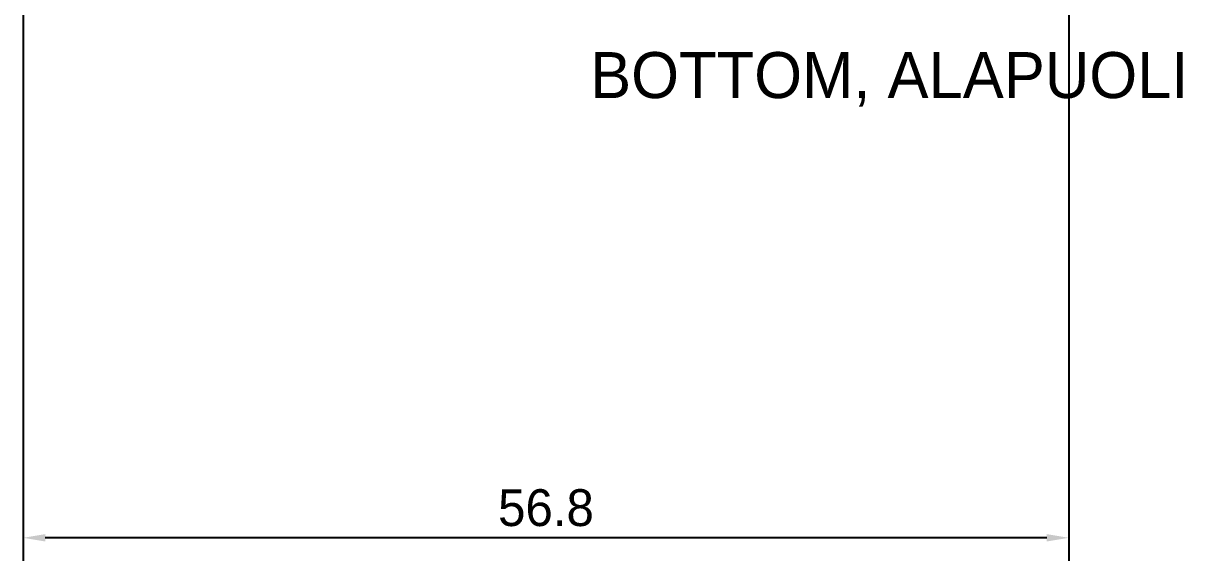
# Model space of a CAD drawing. Header units: millimetres. Extents: x -784753 to 2734, y -375 to 77802.
# Drawn here: x 925.5 to 988.5, y 38 to 67.2 of the extents above; entities that cross this region are included whole.
import ezdxf

# ---------------------------------------------------------------- set-up
doc = ezdxf.new("R2010")
doc.units = ezdxf.units.MM
doc.layers.add('Comments', color=50, linetype='Continuous')
doc.layers.add('DIMENSIONS', color=50, linetype='Continuous')
doc.dimstyles.new('SAVPEK_ISOT', dxfattribs={"dimtxt": 2, "dimasz": 1.2, "dimexe": 1.25, "dimexo": 0.625, "dimtad": 1, "dimdsep": 46, "dimtxsty": 'Standard', "dimcen": -2, "dimadec": 0, "dimazin": 0, "dimtfac": 1, "dimtmove": 0, "dimatfit": 3, "dimfxl": 0, "dimarcsym": 0})

# ---------------------------------------------------------------- blocks, each defined once
blk = doc.blocks.new('*D916')
at = {"layer": 'Defpoints', "color": 0, "lineweight": -3}
for p in [(982.257, 112.438), (925.453, 76.205), (925.453, 39.287)]:
    blk.add_point(p, dxfattribs=at)
at = {"layer": 'DIMENSIONS', "color": 0, "lineweight": -2}
for p, q in [((982.257, 111.813), (982.257, 38.037)), ((925.453, 75.58), (925.453, 38.037)), ((981.057, 39.287), (926.653, 39.287))]:
    blk.add_line(p, q, dxfattribs=at)
for points in [[(926.653, 39.087), (926.653, 39.487), (925.453, 39.287)], [(981.057, 39.487), (981.057, 39.087), (982.257, 39.287)]]:
    blk.add_solid(points, dxfattribs=at)
at = {"layer": 'DIMENSIONS', "color": 0, "lineweight": -2, "insert": (953.855, 40.912), "char_height": 2, "attachment_point": 5}
blk.add_mtext('56.8', dxfattribs=at)

msp = doc.modelspace()

# ---------------------------------------------------------------- texts
at = {"layer": 'Comments', "lineweight": 0, "insert": (956.253, 65.678), "char_height": 2.5, "width": 55.39099, "attachment_point": 1}
msp.add_mtext('BOTTOM, ALAPUOLI', dxfattribs=at)

# ---------------------------------------------------------------- dimensions: what is measured, and where the dimension line sits
at = {"layer": 'DIMENSIONS', "lineweight": 0}
dim = msp.add_linear_dim(base=(925.453, 39.287), p1=(982.257, 112.438), p2=(925.453, 76.205), dimstyle='SAVPEK_ISOT', dxfattribs=at)
dim.commit()
dim.dimension.update_dxf_attribs({"geometry": '*D916', "text_midpoint": (953.855, 40.912)})

doc.saveas('drawing.dxf')
